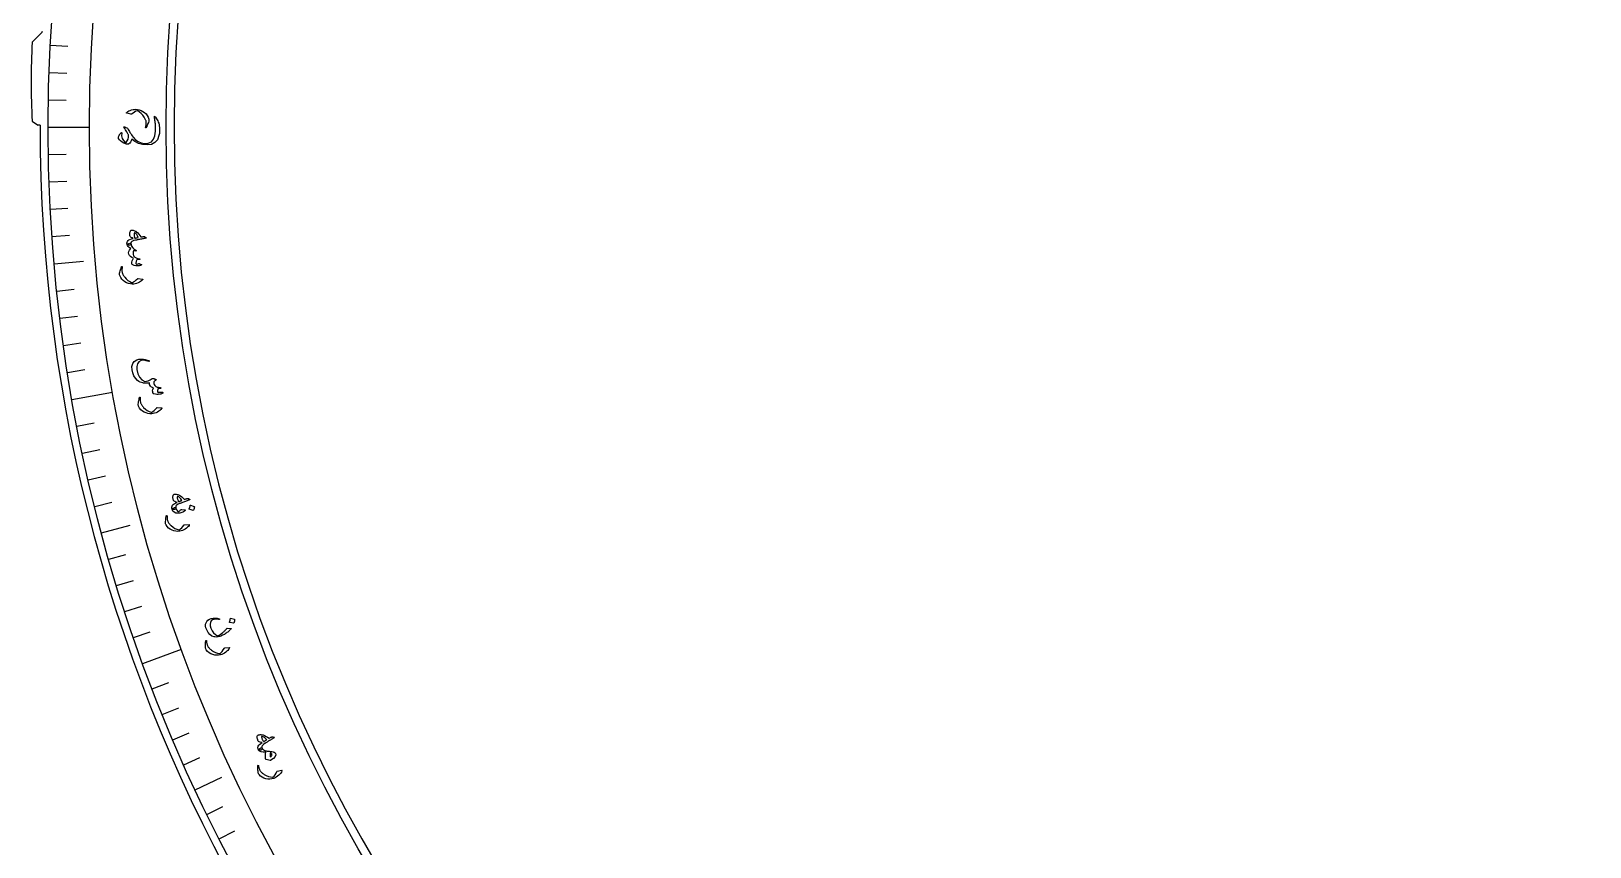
# Model space of a CAD drawing. Header units: millimetres. Extents: x -75 to 75, y -75 to 98.
# Drawn here: x -75.4 to -1.3, y -34.3 to 4.6 of the extents above; entities that cross this region are included whole.
import ezdxf

# ---------------------------------------------------------------- set-up
doc = ezdxf.new("R2010")
doc.units = ezdxf.units.MM
for name, color, linetype in [('CUT_INNER', 6, 'Continuous'), ('CUT_OUTER', 1, 'Continuous'), ('ENGRAVE', 7, 'Continuous'), ('ENGRAVE_FINE', 8, 'Continuous'), ('TEXT', 5, 'Continuous')]:
    doc.layers.add(name, color=color, linetype=linetype)

msp = doc.modelspace()

# ---------------------------------------------------------------- linework, layer by layer
at = {"layer": 'CUT_INNER'}
msp.add_arc((0.0001, -0.0002), 68.6249, 92.275813, 359.648624, dxfattribs=at)
at = {"layer": 'CUT_OUTER'}
for points in [[(-75.3778, 4.0439), (-75.3754, 4.0466), (-74.9296, 4.4931)], [(-74.9997, 0.0991), (-75.0853, 0.0954), (-75.0892, 0.0955)]]:
    msp.add_lwpolyline(points, dxfattribs=at)
for centre, radius, start, end in [((-75.0357, 4.5991), 0.15, 315.044588, 349.684441), ((-37.2061, 2.166), 38.2179, 177.18351, 182.816474), ((-73.4238, 2.9033), 3.2646, 233.233681, 239.326856), ((0.0001, -0.0001), 74.9999, 179.924179, 0.000091)]:
    msp.add_arc(centre, radius, start, end, dxfattribs=at)
at = {"layer": 'ENGRAVE'}
for points in [[(-74.6175, 0), (-72.654, 0)], [(-74.3336, -6.5033), (-72.9364, -6.3811)], [(-73.4839, -12.9572), (-71.5502, -12.6162)], [(-72.075, -19.3124), (-70.7203, -18.9494)], [(-70.1175, -25.5207), (-68.2724, -24.8491)], [(-67.6264, -31.5347), (-66.3553, -30.942)]]:
    msp.add_lwpolyline(points, dxfattribs=at)
for radius in [74.6175, 72.654, 69.0075]:
    msp.add_circle((0, 0), radius, dxfattribs=at)
at = {"layer": 'ENGRAVE_FINE'}
for points in [[(-74.5152, 3.9052), (-73.6749, 3.8611)], [(-74.572, 2.6041), (-73.7311, 2.5747)], [(-74.6061, 1.3023), (-73.7648, 1.2876)], [(-74.6061, -1.3023), (-73.7648, -1.2876)], [(-74.572, -2.6041), (-73.7311, -2.5747)], [(-74.5152, -3.9052), (-73.6749, -3.8611)], [(-74.4357, -5.2051), (-73.5963, -5.1464)], [(-74.2087, -7.7997), (-73.3718, -7.7117)], [(-74.0613, -9.0936), (-73.2261, -8.991)], [(-73.8913, -10.3847), (-73.058, -10.2676)], [(-73.6988, -11.6727), (-72.8677, -11.5411)], [(-73.2466, -14.2377), (-72.4205, -14.0771)], [(-72.9869, -15.5139), (-72.1638, -15.3389)], [(-72.7051, -16.7853), (-71.8851, -16.596)], [(-72.401, -18.0516), (-71.5845, -17.848)], [(-71.7269, -20.5674), (-70.918, -20.3354)], [(-71.3571, -21.816), (-70.5523, -21.57)], [(-70.9655, -23.0581), (-70.1651, -22.798)], [(-70.5522, -24.2931), (-69.7566, -24.0191)], [(-69.6614, -26.7405), (-68.8758, -26.439)], [(-69.1841, -27.9522), (-68.4039, -27.637)], [(-68.6858, -29.1554), (-67.9112, -28.8266)], [(-68.1665, -30.3497), (-67.3977, -30.0074)], [(-67.0658, -32.7102), (-66.3094, -32.3413)], [(-66.4847, -33.8756), (-65.7349, -33.4936)]]:
    msp.add_lwpolyline(points, dxfattribs=at)
at = {"layer": 'TEXT'}
for points in [[(-70.8824, 0.6657), (-70.8862, 0.6669), (-70.8892, 0.6684), (-70.8915, 0.6701), (-70.8929, 0.6721), (-70.8933, 0.678), (-70.8907, 0.6852), (-70.8848, 0.6937), (-70.8758, 0.7035), (-70.8299, 0.7414), (-70.777, 0.7739), (-70.717, 0.8011), (-70.65, 0.8229), (-70.578, 0.8396), (-70.5071, 0.8494), (-70.4373, 0.8525), (-70.3686, 0.8488), (-70.2784, 0.8292), (-70.192, 0.7977), (-70.1093, 0.7544), (-70.0305, 0.6993), (-69.9591, 0.6337), (-69.9011, 0.559), (-69.8565, 0.4752), (-69.8253, 0.3823), (-69.82, 0.3574), (-69.8187, 0.3325), (-69.8213, 0.3077), (-69.8278, 0.2828), (-69.8483, 0.2256), (-69.8672, 0.1739), (-69.8847, 0.1277), (-69.9007, 0.0871), (-69.9152, 0.0522), (-69.9283, 0.0231), (-69.9399, -0.0002), (-69.9501, -0.0176), (-69.9532, -0.0213), (-69.9563, -0.0239), (-69.9595, -0.0254), (-69.9626, -0.0259), (-69.9667, -0.0256), (-69.9705, -0.0244), (-69.974, -0.0225), (-69.9773, -0.0197), (-69.9798, -0.0162), (-69.981, -0.0119), (-69.9809, -0.0069), (-69.9794, -0.001), (-69.9698, 0.0345), (-69.9618, 0.0685), (-69.9556, 0.1009), (-69.951, 0.1318), (-69.9481, 0.1614), (-69.9469, 0.1899), (-69.9474, 0.2174), (-69.9496, 0.2439), (-69.9538, 0.2703), (-69.9602, 0.2976), (-69.9688, 0.3259), (-69.9796, 0.3551), (-69.9927, 0.3852), (-70.0083, 0.4163), (-70.0264, 0.4482), (-70.047, 0.4812), (-70.1132, 0.5738), (-70.1851, 0.6534), (-70.2628, 0.72), (-70.3464, 0.7734), (-70.3532, 0.7769), (-70.3611, 0.7788), (-70.37, 0.7791), (-70.38, 0.7779), (-70.4391, 0.7567), (-70.5048, 0.7228), (-70.5773, 0.6765), (-70.6563, 0.6175), (-70.6613, 0.6149), (-70.6658, 0.6133), (-70.6698, 0.6129), (-70.6732, 0.6134)], [(-71.2611, -0.5339), (-71.2703, -0.5008), (-71.27, -0.4647), (-71.2603, -0.4257), (-71.2411, -0.3837), (-71.2286, -0.3623), (-71.2159, -0.3426), (-71.2031, -0.3246), (-71.1901, -0.3084), (-71.1771, -0.2939), (-71.1643, -0.2811), (-71.1515, -0.27), (-71.1389, -0.2607), (-71.1266, -0.2545), (-71.119, -0.2569), (-71.1161, -0.2681), (-71.1178, -0.2881), (-71.1256, -0.4143), (-71.0975, -0.5311), (-71.0337, -0.6383), (-70.9342, -0.7357), (-70.9277, -0.7384), (-70.9211, -0.7382), (-70.9141, -0.7351), (-70.907, -0.7291), (-70.8503, -0.6517), (-70.813, -0.5684), (-70.7951, -0.479), (-70.7964, -0.3834), (-70.7999, -0.3662), (-70.8082, -0.3441), (-70.8212, -0.3169), (-70.8389, -0.2848), (-70.8747, -0.2263), (-70.9063, -0.1746), (-70.9337, -0.1297), (-70.9568, -0.0916), (-70.9757, -0.0603), (-70.9904, -0.0358), (-71.0009, -0.0182), (-71.0072, -0.0074), (-71.0121, 0.008), (-71.0078, 0.0163), (-70.9943, 0.0175), (-70.9716, 0.0116), (-70.9121, -0.0112), (-70.8677, -0.031), (-70.8386, -0.048), (-70.8247, -0.062), (-70.8041, -0.1052), (-70.7803, -0.151), (-70.7531, -0.1991), (-70.7226, -0.2497), (-70.6887, -0.3028), (-70.6516, -0.3582), (-70.6111, -0.4161), (-70.5672, -0.4764), (-70.4584, -0.5969), (-70.3311, -0.6877), (-70.1853, -0.7487), (-70.0212, -0.7802), (-69.9321, -0.7808), (-69.8494, -0.7659), (-69.7731, -0.7355), (-69.7033, -0.6898), (-69.6102, -0.5767), (-69.5472, -0.4112), (-69.5138, -0.1932), (-69.5095, 0.0773), (-69.5121, 0.1192), (-69.5157, 0.1642), (-69.5202, 0.2125), (-69.5258, 0.2641), (-69.5326, 0.3187), (-69.5405, 0.3763), (-69.5497, 0.4369), (-69.5602, 0.5005), (-69.5613, 0.5115), (-69.5606, 0.5196), (-69.5581, 0.5249), (-69.5537, 0.5273), (-69.5325, 0.517), (-69.5006, 0.4759), (-69.4578, 0.4041), (-69.404, 0.3017), (-69.3745, 0.2396), (-69.3525, 0.1852), (-69.3381, 0.1386), (-69.3312, 0.0998), (-69.3202, -0.0447), (-69.3185, -0.1759), (-69.3259, -0.2937), (-69.3427, -0.3981), (-69.4162, -0.5958), (-69.5345, -0.7356), (-69.6981, -0.8175), (-69.9072, -0.8412), (-70.1274, -0.8202), (-70.3219, -0.7679), (-70.4907, -0.6843), (-70.6337, -0.569), (-70.6668, -0.6451), (-70.7006, -0.707), (-70.735, -0.7548), (-70.77, -0.7886), (-70.7842, -0.7978), (-70.7997, -0.8041), (-70.8166, -0.8076), (-70.8348, -0.8082), (-70.8839, -0.8015), (-70.9305, -0.7909), (-70.9744, -0.7762), (-71.0158, -0.7576), (-71.0991, -0.708), (-71.1678, -0.6541), (-71.2218, -0.5961), (-71.2611, -0.5339)], [(-69.9631, -5.2496), (-69.9492, -5.2608), (-69.9469, -5.2703), (-69.9563, -5.278), (-69.9774, -5.284), (-69.9902, -5.2864), (-70.008, -5.29), (-70.0306, -5.2947), (-70.0582, -5.3006), (-70.0909, -5.3075), (-70.1291, -5.3154), (-70.1727, -5.3242), (-70.2218, -5.3339), (-70.2701, -5.3436), (-70.3133, -5.3522), (-70.3514, -5.3597), (-70.3845, -5.3662), (-70.4124, -5.3717), (-70.435, -5.3761), (-70.4523, -5.3795), (-70.4643, -5.3818), (-70.5397, -5.3983), (-70.5977, -5.4183), (-70.6384, -5.4417), (-70.6617, -5.4686), (-70.6701, -5.4869), (-70.6749, -5.5086), (-70.676, -5.5338), (-70.6733, -5.5623), (-70.6747, -5.5794), (-70.6819, -5.5931), (-70.6949, -5.6032), (-70.7137, -5.6098), (-70.7367, -5.6135), (-70.7602, -5.6146), (-70.7841, -5.613), (-70.8085, -5.6089), (-70.8295, -5.6028), (-70.8453, -5.5954), (-70.856, -5.5869), (-70.8615, -5.5771), (-70.8653, -5.522), (-70.8591, -5.4738), (-70.8428, -5.4325), (-70.8165, -5.3981), (-70.7763, -5.3679), (-70.7224, -5.3414), (-70.6549, -5.3186), (-70.5736, -5.2996), (-70.6259, -5.2737), (-70.6675, -5.2465), (-70.6984, -5.218), (-70.7186, -5.1881), (-70.7269, -5.1632), (-70.7315, -5.1336), (-70.7325, -5.0993), (-70.73, -5.0602), (-70.7237, -5.0188), (-70.7154, -4.9838), (-70.7051, -4.9553), (-70.6927, -4.9332), (-70.6767, -4.9149), (-70.6596, -4.9024), (-70.6413, -4.8956), (-70.6218, -4.8945), (-70.5971, -4.8977), (-70.5696, -4.9041), (-70.5392, -4.9137), (-70.506, -4.9265), (-70.4725, -4.9409), (-70.4457, -4.9538), (-70.4256, -4.9649), (-70.4122, -4.9745), (-70.3563, -5.0288), (-70.3031, -5.0884), (-70.2527, -5.1534), (-70.2049, -5.2237), (-70.1649, -5.218), (-70.1304, -5.2135), (-70.1014, -5.2101), (-70.0777, -5.208), (-70.0578, -5.2077), (-70.0397, -5.2099), (-70.0236, -5.2145), (-70.0094, -5.2217)], [(-70.3314, -5.2478), (-70.363, -5.1741), (-70.3997, -5.1122), (-70.4416, -5.0622), (-70.4886, -5.024), (-70.4948, -5.0217), (-70.5003, -5.0222), (-70.5051, -5.0256), (-70.5091, -5.0318), (-70.5169, -5.0543), (-70.5223, -5.0785), (-70.5254, -5.1044), (-70.5261, -5.1319), (-70.5244, -5.1611), (-70.5203, -5.192), (-70.5139, -5.2245), (-70.5051, -5.2587), (-70.503, -5.2639), (-70.4996, -5.2693), (-70.4949, -5.2749), (-70.4888, -5.2806), (-70.4718, -5.2781), (-70.454, -5.2751), (-70.4354, -5.2717), (-70.4161, -5.2678), (-70.3961, -5.2635), (-70.3753, -5.2587), (-70.3537, -5.2535), (-70.3314, -5.2478)], [(-70.1787, -6.5408), (-70.1751, -6.5451), (-70.1757, -6.5505), (-70.1803, -6.5571), (-70.1891, -6.5649), (-70.2043, -6.5738), (-70.2265, -6.5815), (-70.2556, -6.5881), (-70.2917, -6.5934), (-70.3329, -6.598), (-70.3733, -6.5995), (-70.413, -6.5981), (-70.4518, -6.5937), (-70.5282, -6.5774), (-70.5838, -6.5564), (-70.6188, -6.5309), (-70.6332, -6.5007), (-70.6356, -6.4266), (-70.6226, -6.3566), (-70.5942, -6.2908), (-70.5503, -6.2293), (-70.6309, -6.1968), (-70.6952, -6.1554), (-70.7431, -6.1051), (-70.7746, -6.046), (-70.7859, -5.982), (-70.7751, -5.9154), (-70.7425, -5.8462), (-70.6879, -5.7746), (-70.7609, -5.7261), (-70.8141, -5.677), (-70.8477, -5.6273), (-70.8615, -5.5771), (-70.8566, -5.5664), (-70.8401, -5.5553), (-70.812, -5.5439), (-70.7725, -5.5321), (-70.733, -5.5258), (-70.7033, -5.5288), (-70.6834, -5.541), (-70.6733, -5.5623), (-70.6438, -5.6573), (-70.5945, -5.7385), (-70.5255, -5.8058), (-70.4367, -5.8593), (-70.4319, -5.8621), (-70.4283, -5.8654), (-70.4261, -5.869), (-70.4251, -5.873), (-70.4252, -5.878), (-70.4264, -5.8826), (-70.4287, -5.8867), (-70.432, -5.8904), (-70.4431, -5.8933), (-70.4626, -5.8904), (-70.4904, -5.8815), (-70.5266, -5.8667), (-70.5515, -5.8921), (-70.5682, -5.9298), (-70.5767, -5.9796), (-70.5771, -6.0418), (-70.5544, -6.1172), (-70.4962, -6.1797), (-70.4025, -6.2293), (-70.2733, -6.2658), (-70.2667, -6.2676), (-70.2618, -6.27), (-70.2588, -6.2732), (-70.2575, -6.277), (-70.2575, -6.2829), (-70.2586, -6.2881), (-70.2609, -6.2927), (-70.2642, -6.2965), (-70.2692, -6.2996), (-70.2743, -6.3016), (-70.2795, -6.3026), (-70.2847, -6.3026), (-70.3743, -6.2895), (-70.3938, -6.3159), (-70.4103, -6.347), (-70.4236, -6.3828), (-70.4339, -6.4234), (-70.4394, -6.4625), (-70.4387, -6.4918), (-70.4317, -6.5113), (-70.4186, -6.521), (-70.3997, -6.5228), (-70.3735, -6.5184), (-70.34, -6.5078), (-70.2992, -6.491), (-70.2871, -6.4922), (-70.263, -6.5008), (-70.2268, -6.5171), (-70.1787, -6.5408)], [(-70.124, -7.2269), (-70.1201, -7.2277), (-70.117, -7.2288), (-70.1146, -7.2303), (-70.1129, -7.2321), (-70.1118, -7.2379), (-70.1137, -7.2453), (-70.1185, -7.2543), (-70.1264, -7.265), (-70.1677, -7.3077), (-70.2166, -7.3459), (-70.273, -7.3798), (-70.337, -7.4092), (-70.4066, -7.4342), (-70.4759, -7.4524), (-70.5448, -7.4636), (-70.6134, -7.468), (-70.7054, -7.4589), (-70.7949, -7.4372), (-70.882, -7.4031), (-70.9668, -7.3563), (-71.0452, -7.2979), (-71.1112, -7.2284), (-71.1648, -7.148), (-71.2059, -7.0566), (-71.2138, -7.0318), (-71.2177, -7.0066), (-71.2177, -6.981), (-71.2138, -6.955), (-71.1993, -6.8946), (-71.1857, -6.8401), (-71.1729, -6.7914), (-71.161, -6.7485), (-71.1499, -6.7115), (-71.1397, -6.6807), (-71.1304, -6.6559), (-71.1219, -6.6373), (-71.1191, -6.6333), (-71.1162, -6.6303), (-71.1133, -6.6285), (-71.1102, -6.6276), (-71.1061, -6.6277), (-71.1022, -6.6285), (-71.0985, -6.6301), (-71.095, -6.6326), (-71.0922, -6.6359), (-71.0906, -6.6402), (-71.0902, -6.6453), (-71.0911, -6.6514), (-71.0973, -6.6884), (-71.1019, -6.7237), (-71.105, -6.7573), (-71.1065, -6.7891), (-71.1065, -6.8194), (-71.1048, -6.8485), (-71.1015, -6.8764), (-71.0966, -6.9031), (-71.0898, -6.9295), (-71.0806, -6.9566), (-71.0691, -6.9845), (-71.0553, -7.013), (-71.039, -7.0422), (-71.0202, -7.072), (-70.9988, -7.1025), (-70.9748, -7.1337), (-70.8988, -7.2203), (-70.8184, -7.2926), (-70.7335, -7.3508), (-70.6443, -7.3949), (-70.6372, -7.3976), (-70.6292, -7.3986), (-70.6203, -7.398), (-70.6105, -7.3956), (-70.5543, -7.3675), (-70.4928, -7.3262), (-70.4261, -7.2718), (-70.3541, -7.2042), (-70.3494, -7.2011), (-70.3451, -7.1991), (-70.3413, -7.1981), (-70.3378, -7.1983)], [(-69.1782, -12.6164), (-69.1685, -12.6184), (-69.1612, -12.6218), (-69.1563, -12.6268), (-69.1538, -12.6332), (-69.1533, -12.642), (-69.155, -12.6498), (-69.1591, -12.6568), (-69.1654, -12.6629), (-69.1891, -12.6793), (-69.2195, -12.6935), (-69.2568, -12.7055), (-69.3008, -12.7153), (-69.3741, -12.7241), (-69.4455, -12.7232), (-69.5148, -12.7126), (-69.5823, -12.6923), (-69.5991, -12.6841), (-69.6127, -12.6743), (-69.6232, -12.6629), (-69.6305, -12.6498), (-69.6429, -12.5999), (-69.6438, -12.5439), (-69.6332, -12.4819), (-69.6111, -12.4139), (-69.6921, -12.3743), (-69.7507, -12.3208), (-69.7869, -12.2534), (-69.8007, -12.1722), (-69.8448, -12.1771), (-69.8874, -12.1806), (-69.9285, -12.1826), (-69.9681, -12.1832), (-70.0065, -12.1823), (-70.044, -12.1801), (-70.0804, -12.1764), (-70.116, -12.1714), (-70.1811, -12.1567), (-70.243, -12.1323), (-70.3019, -12.0982), (-70.3575, -12.0543), (-70.4584, -11.9464), (-70.5365, -11.8271), (-70.5917, -11.6966), (-70.6241, -11.5549), (-70.6287, -11.3901), (-70.5925, -11.2537), (-70.5158, -11.1456), (-70.3987, -11.0659), (-70.3544, -11.0507), (-70.3007, -11.0409), (-70.2377, -11.0366), (-70.1653, -11.0378), (-70.0851, -11.0452), (-70.0004, -11.0602), (-69.9114, -11.0827), (-69.8179, -11.1126), (-69.812, -11.1153), (-69.8074, -11.1189), (-69.8043, -11.1236), (-69.8025, -11.1293), (-69.8021, -11.1352), (-69.8029, -11.1405), (-69.8048, -11.1452), (-69.8079, -11.1493), (-69.8128, -11.1525), (-69.8182, -11.1541), (-69.8242, -11.1543), (-69.8306, -11.1529), (-69.9546, -11.1158), (-70.0549, -11.095), (-70.1317, -11.0906), (-70.1848, -11.1027), (-70.2949, -11.1741), (-70.3678, -11.2708), (-70.4033, -11.3928), (-70.4012, -11.5399), (-70.3554, -11.7385), (-70.2764, -11.8998), (-70.1646, -12.0236), (-70.0202, -12.1099), (-69.9373, -12.0951), (-69.8521, -12.0664), (-69.7645, -12.0237), (-69.6745, -11.967), (-69.6655, -11.9603), (-69.6572, -11.9561), (-69.6495, -11.9544), (-69.6424, -11.9552), (-69.6175, -11.9623), (-69.594, -11.9692), (-69.5721, -11.9758), (-69.5516, -11.9821), (-69.5329, -11.9881), (-69.5163, -11.994), (-69.5017, -11.9997), (-69.4891, -12.0053), (-69.4836, -12.0087), (-69.4808, -12.0129), (-69.4809, -12.0178), (-69.4838, -12.0235), (-69.4862, -12.0265), (-69.49, -12.0309), (-69.4951, -12.0366), (-69.5016, -12.0435), (-69.5095, -12.0516), (-69.5189, -12.0604), (-69.5298, -12.0699), (-69.5421, -12.0803), (-69.5656, -12.1011), (-69.5823, -12.1181), (-69.5923, -12.1313), (-69.5954, -12.1406), (-69.5906, -12.1951), (-69.572, -12.2472), (-69.5397, -12.2968), (-69.4936, -12.344), (-69.4659, -12.3591), (-69.4227, -12.3712), (-69.3641, -12.3803), (-69.2901, -12.3863), (-69.283, -12.3869), (-69.2768, -12.3892), (-69.2712, -12.3933), (-69.2665, -12.3991), (-69.2631, -12.4047), (-69.2613, -12.4103), (-69.261, -12.416), (-69.2624, -12.4217), (-69.2739, -12.4318), (-69.2976, -12.4391), (-69.3336, -12.4436), (-69.3818, -12.4452), (-69.3999, -12.4914), (-69.4086, -12.5388), (-69.4081, -12.5875), (-69.3982, -12.6374), (-69.3832, -12.634), (-69.3713, -12.6299), (-69.3625, -12.6249), (-69.3568, -12.6192), (-69.3515, -12.613), (-69.3459, -12.6087), (-69.3399, -12.6066), (-69.3335, -12.6065)], [(-69.2184, -13.3573), (-69.2144, -13.3578), (-69.2112, -13.3586), (-69.2087, -13.3598), (-69.2069, -13.3615), (-69.2053, -13.3672), (-69.2065, -13.3747), (-69.2105, -13.3842), (-69.2174, -13.3955), (-69.2548, -13.4416), (-69.3001, -13.484), (-69.3534, -13.5227), (-69.4146, -13.5576), (-69.4817, -13.5887), (-69.5491, -13.6128), (-69.6168, -13.6301), (-69.6848, -13.6404), (-69.7771, -13.6394), (-69.8682, -13.6258), (-69.958, -13.5994), (-70.0466, -13.5603), (-70.1298, -13.5089), (-70.2016, -13.4455), (-70.2621, -13.3701), (-70.3111, -13.2827), (-70.3211, -13.2587), (-70.3272, -13.2339), (-70.3295, -13.2084), (-70.3278, -13.1822), (-70.3187, -13.1208), (-70.3099, -13.0652), (-70.3015, -13.0156), (-70.2934, -12.9718), (-70.2856, -12.9341), (-70.2781, -12.9024), (-70.271, -12.8769), (-70.2642, -12.8576), (-70.2618, -12.8534), (-70.2592, -12.8502), (-70.2564, -12.8481), (-70.2534, -12.847), (-70.2493, -12.8466), (-70.2454, -12.8471), (-70.2415, -12.8485), (-70.2378, -12.8506), (-70.2347, -12.8537), (-70.2327, -12.8578), (-70.2319, -12.8629), (-70.2323, -12.869), (-70.2352, -12.9064), (-70.2367, -12.942), (-70.2369, -12.9757), (-70.2356, -13.0075), (-70.2328, -13.0377), (-70.2286, -13.0666), (-70.2229, -13.0941), (-70.2157, -13.1202), (-70.2065, -13.1459), (-70.195, -13.1721), (-70.1811, -13.1988), (-70.1649, -13.226), (-70.1461, -13.2537), (-70.1247, -13.2818), (-70.1007, -13.3103), (-70.074, -13.3392), (-69.9908, -13.4187), (-69.9043, -13.4838), (-69.8147, -13.5343), (-69.7219, -13.5704), (-69.7146, -13.5725), (-69.7065, -13.5728), (-69.6977, -13.5713), (-69.6882, -13.5681), (-69.6346, -13.5352), (-69.577, -13.4886), (-69.5154, -13.4285), (-69.4496, -13.3549), (-69.4452, -13.3514), (-69.4411, -13.349), (-69.4373, -13.3478), (-69.4339, -13.3476)], [(-67.8905, -17.6998), (-67.8747, -17.7083), (-67.8707, -17.7172), (-67.8786, -17.7266), (-67.8983, -17.7363), (-67.9105, -17.7409), (-67.9273, -17.7476), (-67.9488, -17.7563), (-67.9748, -17.767), (-68.0058, -17.7797), (-68.0419, -17.7943), (-68.0833, -17.8108), (-68.1298, -17.8292), (-68.1756, -17.8473), (-68.2165, -17.8635), (-68.2527, -17.8777), (-68.2841, -17.8901), (-68.3106, -17.9005), (-68.332, -17.9089), (-68.3485, -17.9153), (-68.3598, -17.9197), (-68.431, -17.9495), (-68.4845, -17.9795), (-68.5204, -18.0098), (-68.5385, -18.0404), (-68.5435, -18.06), (-68.5443, -18.0822), (-68.5408, -18.1071), (-68.5331, -18.1347), (-68.5314, -18.1518), (-68.5361, -18.1665), (-68.5471, -18.1788), (-68.5644, -18.1887), (-68.5863, -18.1965), (-68.6092, -18.2017), (-68.633, -18.2045), (-68.6578, -18.2048), (-68.6795, -18.2025), (-68.6964, -18.1981), (-68.7085, -18.1916), (-68.7156, -18.183), (-68.7292, -18.1295), (-68.7317, -18.0809), (-68.7231, -18.0374), (-68.7034, -17.9988), (-68.6693, -17.9619), (-68.621, -17.9261), (-68.5586, -17.8917), (-68.4821, -17.8584), (-68.5382, -17.8423), (-68.584, -17.823), (-68.6195, -17.8005), (-68.6447, -17.7747), (-68.6573, -17.7517), (-68.6672, -17.7234), (-68.6743, -17.6898), (-68.6788, -17.6509), (-68.6801, -17.609), (-68.6782, -17.5731), (-68.6731, -17.5432), (-68.6649, -17.5192), (-68.6525, -17.4984), (-68.6379, -17.4831), (-68.6211, -17.4731), (-68.6021, -17.4685), (-68.5772, -17.4672), (-68.549, -17.4686), (-68.5174, -17.4726), (-68.4824, -17.4792), (-68.4469, -17.4874), (-68.4183, -17.4952), (-68.3965, -17.5027), (-68.3816, -17.5096), (-68.3168, -17.553), (-68.2538, -17.6022), (-68.1925, -17.657), (-68.1329, -17.7177), (-68.0947, -17.7049), (-68.0615, -17.6943), (-68.0335, -17.6858), (-68.0107, -17.6794), (-67.9911, -17.6755), (-67.9729, -17.6745), (-67.9562, -17.6762), (-67.941, -17.6807)], [(-68.2531, -17.7641), (-68.2974, -17.6972), (-68.3446, -17.6429), (-68.3947, -17.6012), (-68.4478, -17.5721), (-68.4544, -17.5709), (-68.4597, -17.5724), (-68.4637, -17.5766), (-68.4666, -17.5834), (-68.4702, -17.6069), (-68.4712, -17.6317), (-68.4696, -17.6577), (-68.4654, -17.6849), (-68.4585, -17.7133), (-68.449, -17.743), (-68.4368, -17.7738), (-68.4221, -17.8059), (-68.4191, -17.8106), (-68.4147, -17.8153), (-68.4091, -17.82), (-68.4021, -17.8245), (-68.3857, -17.819), (-68.3688, -17.8129), (-68.3512, -17.8062), (-68.3329, -17.7989), (-68.3139, -17.791), (-68.2943, -17.7826), (-68.274, -17.7736), (-68.2531, -17.7641)], [(-67.9109, -18.9135), (-67.9069, -18.9136), (-67.9036, -18.9141), (-67.901, -18.9152), (-67.8991, -18.9167), (-67.897, -18.9222), (-67.8976, -18.9298), (-67.9009, -18.9396), (-67.9068, -18.9514), (-67.9404, -19.0004), (-67.9821, -19.0464), (-68.032, -19.0892), (-68.0902, -19.129), (-68.1546, -19.1653), (-68.2198, -19.1949), (-68.2859, -19.2176), (-68.3528, -19.2334), (-68.4449, -19.2399), (-68.5368, -19.2336), (-68.6285, -19.2146), (-68.7199, -19.1827), (-68.807, -19.1383), (-68.8837, -19.0809), (-68.9501, -19.0107), (-69.006, -18.9275), (-69.0179, -18.9044), (-69.026, -18.8802), (-69.0303, -18.8549), (-69.0308, -18.8287), (-69.0267, -18.7667), (-69.0225, -18.7106), (-69.018, -18.6605), (-69.0135, -18.6162), (-69.0088, -18.5779), (-69.0039, -18.5458), (-68.9989, -18.5198), (-68.9937, -18.5), (-68.9916, -18.4956), (-68.9893, -18.4922), (-68.9866, -18.4899), (-68.9837, -18.4885), (-68.9797, -18.4879), (-68.9757, -18.488), (-68.9718, -18.489), (-68.9679, -18.4909), (-68.9646, -18.4937), (-68.9623, -18.4976), (-68.9611, -18.5026), (-68.9609, -18.5087), (-68.9608, -18.5463), (-68.9595, -18.5818), (-68.9569, -18.6154), (-68.953, -18.6471), (-68.9478, -18.6769), (-68.9413, -18.7054), (-68.9334, -18.7323), (-68.9241, -18.7578), (-68.9129, -18.7827), (-68.8993, -18.8079), (-68.8833, -18.8334), (-68.8649, -18.8592), (-68.8439, -18.8852), (-68.8203, -18.9115), (-68.7941, -18.9379), (-68.7652, -18.9646), (-68.6757, -19.0372), (-68.5843, -19.095), (-68.4909, -19.1381), (-68.3955, -19.1666), (-68.388, -19.168), (-68.38, -19.1677), (-68.3713, -19.1655), (-68.3621, -19.1616), (-68.3113, -19.1244), (-68.2577, -19.0734), (-68.2011, -19.0085), (-68.1415, -18.9298), (-68.1374, -18.9259), (-68.1335, -18.9232), (-68.1299, -18.9216), (-68.1264, -18.9212)], [(-68.2555, -18.1914), (-68.1147, -18.2145), (-68.0987, -18.2191), (-68.0914, -18.2266), (-68.0928, -18.237), (-68.1029, -18.2503), (-68.1364, -18.2788), (-68.1725, -18.3036), (-68.2114, -18.3249), (-68.253, -18.3426), (-68.2976, -18.3566), (-68.3456, -18.3669), (-68.3968, -18.3735), (-68.4514, -18.3763), (-68.5473, -18.366), (-68.6233, -18.3303), (-68.6794, -18.2693), (-68.7156, -18.183), (-68.7119, -18.171), (-68.6953, -18.1553), (-68.6658, -18.1359), (-68.6235, -18.1129), (-68.6001, -18.1033), (-68.5801, -18.0987), (-68.5633, -18.099), (-68.5498, -18.1043), (-68.5438, -18.1098), (-68.539, -18.1167), (-68.5354, -18.125), (-68.5331, -18.1347), (-68.5164, -18.1906), (-68.492, -18.2364), (-68.4599, -18.2724), (-68.4201, -18.2983), (-68.4173, -18.2992), (-68.414, -18.2989), (-68.4102, -18.2973), (-68.406, -18.2945), (-68.3795, -18.2789), (-68.3535, -18.2593), (-68.328, -18.2358), (-68.303, -18.2084), (-68.2933, -18.199), (-68.2822, -18.193), (-68.2695, -18.1905), (-68.2555, -18.1914)], [(-67.669, -18.0544), (-67.6658, -18.0562), (-67.6633, -18.0593), (-67.6616, -18.0637), (-67.6606, -18.0694), (-67.6661, -18.1127), (-67.6758, -18.1547), (-67.6896, -18.1954), (-67.7075, -18.2348), (-67.7107, -18.239), (-67.7144, -18.2415), (-67.7185, -18.2422), (-67.7231, -18.2412), (-67.9025, -18.1879), (-67.9071, -18.1854), (-67.9092, -18.1811), (-67.9088, -18.1751), (-67.9059, -18.1672), (-67.9033, -18.1605), (-67.8996, -18.1499), (-67.8948, -18.1356), (-67.8888, -18.1174), (-67.8817, -18.0951), (-67.8736, -18.0685), (-67.8644, -18.0377), (-67.8542, -18.0025), (-67.8523, -17.9977), (-67.8498, -17.9948), (-67.8467, -17.994), (-67.8431, -17.9952)], [(-65.921, -23.8881), (-65.9483, -23.9166), (-65.9773, -23.9451), (-66.008, -23.9736), (-66.0402, -24.0023), (-66.0745, -24.0308), (-66.1111, -24.0591), (-66.15, -24.0872), (-66.1912, -24.115), (-66.2328, -24.1411), (-66.2748, -24.1649), (-66.3173, -24.1864), (-66.3602, -24.2056), (-66.4037, -24.2224), (-66.4478, -24.237), (-66.4927, -24.2493), (-66.5382, -24.2593), (-66.5873, -24.2663), (-66.6342, -24.2685), (-66.6789, -24.2661), (-66.7214, -24.2588), (-66.8264, -24.2197), (-66.9202, -24.152), (-67.0027, -24.0556), (-67.0738, -23.9305), (-67.1105, -23.8348), (-67.1278, -23.7456), (-67.1256, -23.6631), (-67.1041, -23.5873), (-67.065, -23.5222), (-67.0114, -23.4681), (-66.9435, -23.425), (-66.8611, -23.3927), (-66.7688, -23.373), (-66.6756, -23.3672), (-66.5814, -23.3751), (-66.4863, -23.3967), (-66.4746, -23.4013), (-66.467, -23.4071), (-66.4635, -23.414), (-66.464, -23.4221), (-66.4679, -23.4308), (-66.4759, -23.4357), (-66.488, -23.4368), (-66.5043, -23.4341), (-66.6195, -23.4197), (-66.7165, -23.4265), (-66.7951, -23.4547), (-66.8553, -23.5043), (-66.8945, -23.57), (-66.911, -23.6494), (-66.9048, -23.7423), (-66.8758, -23.8487), (-66.8188, -23.9694), (-66.7461, -24.069), (-66.6577, -24.1474), (-66.5537, -24.2046), (-66.5505, -24.2053), (-66.5462, -24.2052), (-66.5409, -24.2041), (-66.5345, -24.202), (-66.4861, -24.1812), (-66.4324, -24.1498), (-66.3733, -24.1079), (-66.3088, -24.0554), (-66.2769, -24.0274), (-66.2474, -24.0008), (-66.2203, -23.9758), (-66.1957, -23.9521), (-66.1735, -23.9298), (-66.1542, -23.9088), (-66.1375, -23.889), (-66.1236, -23.8706), (-66.1162, -23.8615), (-66.1086, -23.8552), (-66.1008, -23.8515), (-66.0929, -23.8506), (-65.9257, -23.8566), (-65.9152, -23.8591), (-65.9109, -23.8651), (-65.9129, -23.8748), (-65.921, -23.8881)], [(-65.7547, -23.4203), (-65.7514, -23.4219), (-65.7487, -23.4248), (-65.7466, -23.429), (-65.7452, -23.4345), (-65.7473, -23.478), (-65.7535, -23.5205), (-65.764, -23.5621), (-65.7786, -23.6027), (-65.7815, -23.6072), (-65.785, -23.61), (-65.789, -23.611), (-65.7937, -23.6103), (-65.9767, -23.5722), (-65.9815, -23.5701), (-65.984, -23.566), (-65.984, -23.5599), (-65.9817, -23.5519), (-65.9797, -23.545), (-65.9769, -23.5342), (-65.9732, -23.5195), (-65.9687, -23.5009), (-65.9635, -23.4783), (-65.9575, -23.4512), (-65.9509, -23.4198), (-65.9435, -23.384), (-65.9419, -23.379), (-65.9397, -23.376), (-65.9367, -23.3749), (-65.933, -23.3759)], [(-66.0029, -24.7632), (-65.999, -24.763), (-65.9956, -24.7633), (-65.9929, -24.7641), (-65.9909, -24.7654), (-65.9883, -24.7708), (-65.9883, -24.7784), (-65.9907, -24.7884), (-65.9956, -24.8007), (-66.0247, -24.8525), (-66.0623, -24.9019), (-66.1083, -24.9489), (-66.1628, -24.9936), (-66.2237, -25.0354), (-66.2862, -25.0705), (-66.35, -25.0989), (-66.4153, -25.1205), (-66.5065, -25.135), (-66.5986, -25.1368), (-66.6916, -25.1258), (-66.7854, -25.102), (-66.876, -25.0654), (-66.9575, -25.0149), (-67.0297, -24.9507), (-67.0926, -24.8727), (-67.1065, -24.8507), (-67.1167, -24.8273), (-67.1232, -24.8026), (-67.126, -24.7764), (-67.1273, -24.7143), (-67.128, -24.6581), (-67.1279, -24.6078), (-67.1273, -24.5632), (-67.1259, -24.5247), (-67.1239, -24.4923), (-67.1211, -24.466), (-67.1177, -24.4458), (-67.116, -24.4412), (-67.114, -24.4376), (-67.1115, -24.4351), (-67.1088, -24.4335), (-67.1048, -24.4325), (-67.1008, -24.4323), (-67.0968, -24.4329), (-67.0928, -24.4344), (-67.0892, -24.4369), (-67.0866, -24.4406), (-67.085, -24.4455), (-67.0843, -24.4516), (-67.0809, -24.489), (-67.0765, -24.5243), (-67.0709, -24.5576), (-67.0643, -24.5887), (-67.0566, -24.6181), (-67.0476, -24.6458), (-67.0373, -24.672), (-67.0258, -24.6965), (-67.0125, -24.7203), (-66.9968, -24.7443), (-66.9786, -24.7683), (-66.958, -24.7923), (-66.9349, -24.8165), (-66.9091, -24.8406), (-66.8806, -24.8646), (-66.8495, -24.8887), (-66.7541, -24.9532), (-66.658, -25.0028), (-66.5611, -25.0376), (-66.4637, -25.0577), (-66.4561, -25.0585), (-66.4481, -25.0574), (-66.4396, -25.0545), (-66.4308, -25.0498), (-66.3835, -25.0083), (-66.3345, -24.9528), (-66.2838, -24.8832), (-66.2312, -24.7996), (-66.2275, -24.7954), (-66.2239, -24.7924), (-66.2204, -24.7905), (-66.217, -24.7898)], [(-63.8715, -29.0315), (-63.8545, -29.0372), (-63.8491, -29.0453), (-63.8553, -29.0558), (-63.873, -29.0688), (-63.8842, -29.0755), (-63.8997, -29.0849), (-63.9193, -29.0971), (-63.9431, -29.1122), (-63.9715, -29.1299), (-64.0046, -29.1505), (-64.0426, -29.1738), (-64.0853, -29.1998), (-64.1273, -29.2255), (-64.1649, -29.2484), (-64.1981, -29.2687), (-64.2269, -29.2862), (-64.2512, -29.301), (-64.2709, -29.3129), (-64.286, -29.322), (-64.2964, -29.3283), (-64.3615, -29.3698), (-64.4091, -29.4086), (-64.4392, -29.4446), (-64.4519, -29.4778), (-64.4535, -29.4979), (-64.4504, -29.5199), (-64.4428, -29.5439), (-64.4305, -29.5698), (-64.4259, -29.5863), (-64.428, -29.6016), (-64.4367, -29.6156), (-64.4521, -29.6283), (-64.4724, -29.6397), (-64.494, -29.6488), (-64.517, -29.6556), (-64.5413, -29.6601), (-64.5632, -29.6616), (-64.5806, -29.6601), (-64.5935, -29.6558), (-64.602, -29.6485), (-64.6246, -29.5981), (-64.6353, -29.5507), (-64.6343, -29.5063), (-64.6214, -29.465), (-64.5941, -29.4227), (-64.5527, -29.3793), (-64.4971, -29.3346), (-64.4274, -29.2888), (-64.4854, -29.2825), (-64.5338, -29.2713), (-64.5726, -29.2552), (-64.6019, -29.2341), (-64.6182, -29.2136), (-64.6328, -29.1874), (-64.6456, -29.1555), (-64.6566, -29.1179), (-64.665, -29.0769), (-64.6693, -29.0412), (-64.6694, -29.0108), (-64.6654, -28.9858), (-64.6567, -28.9632), (-64.6449, -28.9456), (-64.6301, -28.9329), (-64.6121, -28.9251), (-64.5879, -28.9196), (-64.5599, -28.9161), (-64.5281, -28.9146), (-64.4925, -28.9152), (-64.4561, -28.9173), (-64.4265, -28.9201), (-64.4038, -28.9237), (-64.3879, -28.928), (-64.3167, -28.9597), (-64.2462, -28.9973), (-64.1764, -29.041), (-64.1073, -29.0905), (-64.0718, -29.0714), (-64.041, -29.0552), (-64.0149, -29.0421), (-63.9934, -29.0319), (-63.9748, -29.0248), (-63.9571, -29.0206), (-63.9403, -29.0195), (-63.9245, -29.0213)], [(-63.7912, -29.812), (-63.7846, -29.8812), (-63.8212, -29.9582), (-63.9009, -30.0433), (-64.0238, -30.1363), (-64.0331, -30.142), (-64.042, -30.1454), (-64.0506, -30.1467), (-64.0587, -30.1457), (-64.2389, -30.1026), (-64.2502, -30.099), (-64.2591, -30.0928), (-64.2654, -30.084), (-64.2691, -30.0726), (-64.2782, -29.99), (-64.2785, -29.9086), (-64.2701, -29.8284), (-64.2529, -29.7495), (-64.3838, -29.7529), (-64.4857, -29.7371), (-64.5584, -29.7023), (-64.602, -29.6485), (-64.6027, -29.6405), (-64.5984, -29.63), (-64.5893, -29.617), (-64.5752, -29.6014), (-64.5371, -29.5699), (-64.5042, -29.5498), (-64.4765, -29.541), (-64.454, -29.5436), (-64.447, -29.5479), (-64.4407, -29.5537), (-64.4352, -29.561), (-64.4305, -29.5698), (-64.4031, -29.6099), (-64.3633, -29.6431), (-64.3111, -29.6693), (-64.2464, -29.6886), (-64.2115, -29.6941), (-64.1555, -29.7004), (-64.0782, -29.7075), (-63.9798, -29.7153), (-63.9122, -29.7257), (-63.8582, -29.7453), (-63.8179, -29.7741), (-63.7912, -29.812)], [(-64.2178, -29.1567), (-64.2729, -29.0984), (-64.3287, -29.053), (-64.3852, -29.0204), (-64.4425, -29.0008), (-64.4491, -29.0008), (-64.4541, -29.0032), (-64.4574, -29.008), (-64.4591, -29.0152), (-64.4586, -29.039), (-64.4554, -29.0636), (-64.4493, -29.0889), (-64.4405, -29.115), (-64.4289, -29.1418), (-64.4145, -29.1694), (-64.3972, -29.1977), (-64.3772, -29.2268), (-64.3734, -29.231), (-64.3684, -29.2349), (-64.362, -29.2384), (-64.3543, -29.2417), (-64.3392, -29.2335), (-64.3235, -29.2246), (-64.3073, -29.215), (-64.2905, -29.2047), (-64.2732, -29.1937), (-64.2553, -29.1821), (-64.2368, -29.1697), (-64.2178, -29.1567)], [(-63.5048, -30.6063), (-63.5008, -30.6058), (-63.4975, -30.6057), (-63.4948, -30.6063), (-63.4926, -30.6074), (-63.4896, -30.6125), (-63.4888, -30.6201), (-63.4903, -30.6303), (-63.4941, -30.643), (-63.5184, -30.6972), (-63.5514, -30.7497), (-63.593, -30.8007), (-63.6432, -30.8501), (-63.7002, -30.8973), (-63.7592, -30.9379), (-63.8202, -30.9719), (-63.8833, -30.9993), (-63.9728, -31.0219), (-64.0644, -31.032), (-64.158, -31.0294), (-64.2535, -31.0142), (-64.3471, -30.9859), (-64.4328, -30.9429), (-64.5105, -30.8855), (-64.5802, -30.8135), (-64.596, -30.7928), (-64.6083, -30.7705), (-64.617, -30.7464), (-64.6221, -30.7206), (-64.629, -30.6589), (-64.6347, -30.603), (-64.6392, -30.5528), (-64.6426, -30.5084), (-64.6447, -30.4699), (-64.6456, -30.4374), (-64.6452, -30.411), (-64.6436, -30.3905), (-64.6423, -30.3858), (-64.6406, -30.3821), (-64.6384, -30.3793), (-64.6358, -30.3775), (-64.632, -30.3761), (-64.628, -30.3756), (-64.624, -30.3759), (-64.6198, -30.377), (-64.6161, -30.3792), (-64.6131, -30.3826), (-64.611, -30.3874), (-64.6098, -30.3934), (-64.6031, -30.4303), (-64.5955, -30.4651), (-64.587, -30.4977), (-64.5776, -30.5281), (-64.5672, -30.5566), (-64.5557, -30.5835), (-64.5432, -30.6086), (-64.5295, -30.632), (-64.5141, -30.6545), (-64.4963, -30.6769), (-64.476, -30.6992), (-64.4534, -30.7213), (-64.4282, -30.7433), (-64.4003, -30.7649), (-64.3698, -30.7864), (-64.3366, -30.8075), (-64.2358, -30.8632), (-64.1356, -30.9039), (-64.036, -30.9299), (-63.9371, -30.9411), (-63.9295, -30.9412), (-63.9216, -30.9394), (-63.9135, -30.9358), (-63.9051, -30.9302), (-63.8617, -30.8847), (-63.8179, -30.825), (-63.7737, -30.7511), (-63.7289, -30.6631), (-63.7255, -30.6586), (-63.7222, -30.6552), (-63.7189, -30.6531), (-63.7156, -30.652)], [(-64.0412, -29.7623), (-64.0543, -29.8118), (-64.06, -29.8636), (-64.0582, -29.9177), (-64.0489, -29.9741), (-64.0127, -29.9539), (-63.9869, -29.9295), (-63.9715, -29.901), (-63.9663, -29.8684), (-63.971, -29.8358), (-63.985, -29.8072), (-64.0084, -29.7827), (-64.0412, -29.7623)]]:
    msp.add_lwpolyline(points, close=True, dxfattribs=at)

doc.saveas('drawing.dxf')
